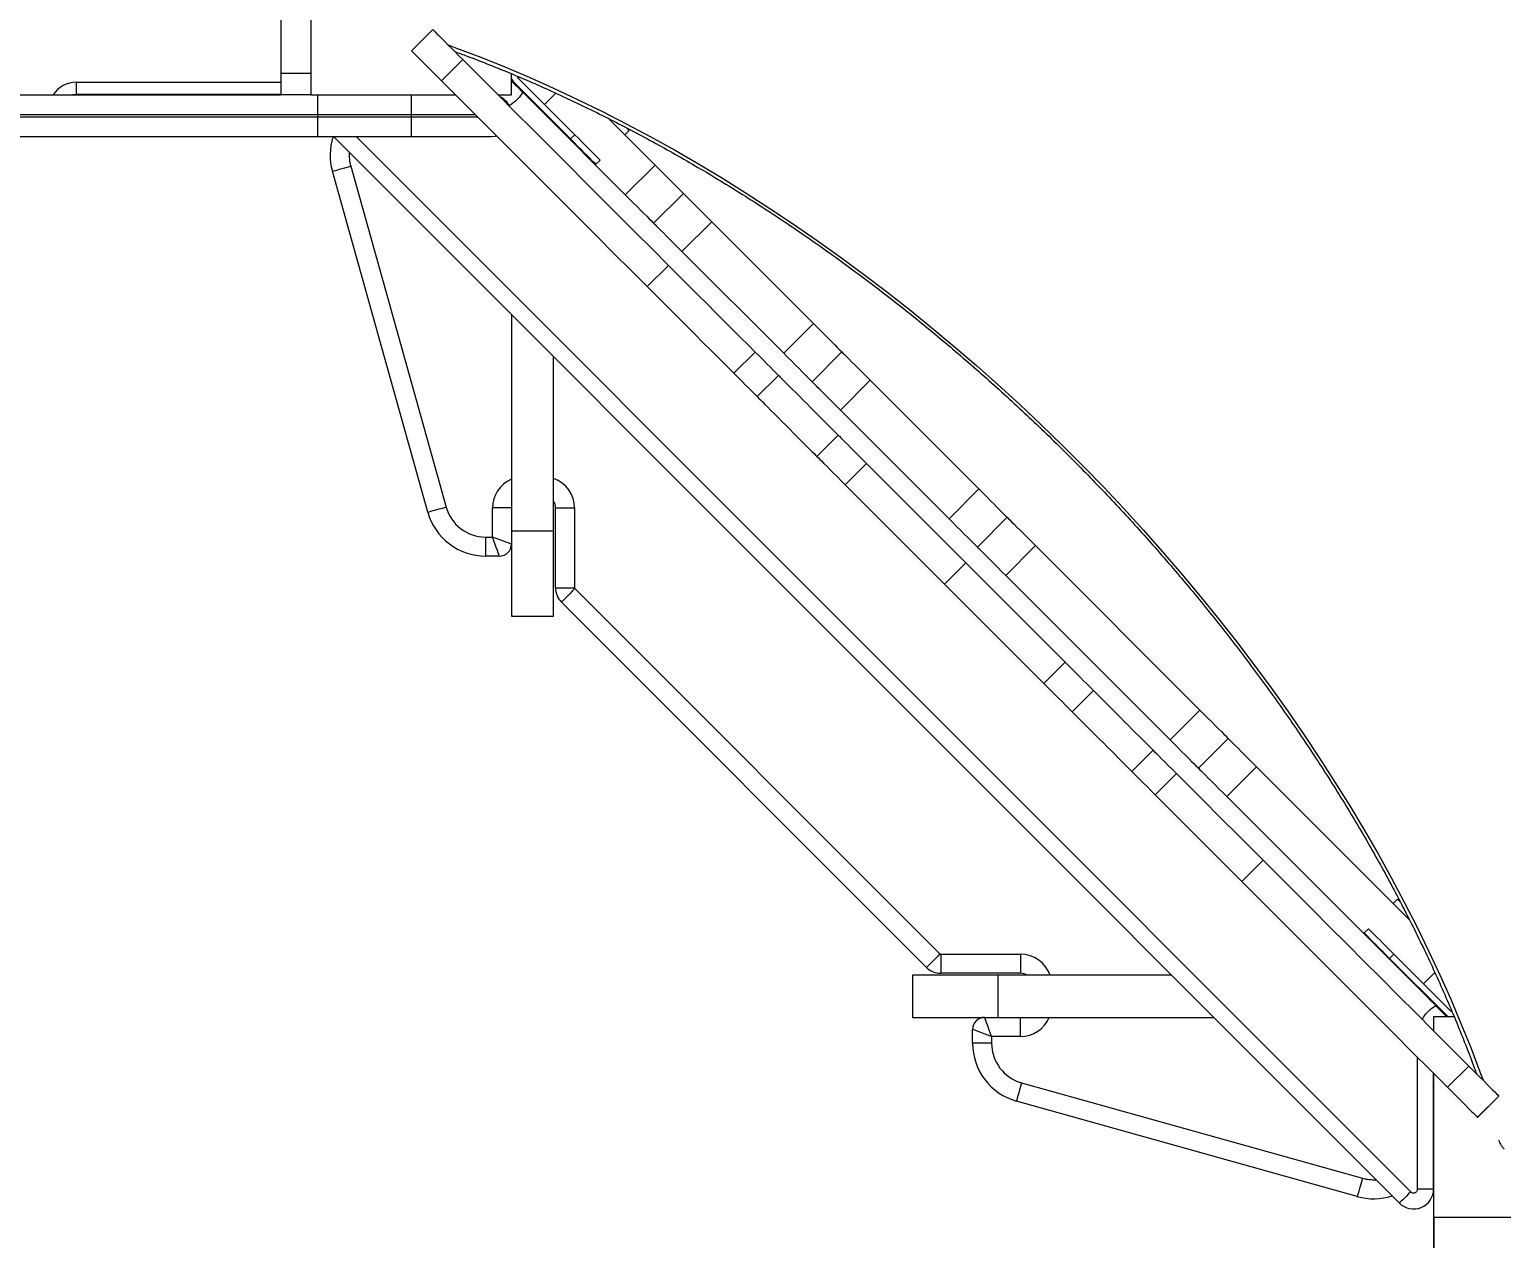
# Model space of a CAD drawing. Header units: millimetres. Extents: x -6332 to 8932, y -6739 to 7096.
# Drawn here: x -2997 to -2262, y -630 to -28 of the extents above; entities that cross this region are included whole.
import ezdxf

# ---------------------------------------------------------------- set-up
doc = ezdxf.new("R2010")
doc.units = ezdxf.units.MM
for name, color, linetype in [('DIKOM_ОБЪЕКТ', 7, 'Continuous'), ('DIKOM_РАЗМЕР_ЗОНА', 7, 'Continuous'), ('DIKOM_РАЗМЕР_ОБЪЕКТА', 7, 'Continuous')]:
    doc.layers.add(name, color=color, linetype=linetype)
doc.styles.add('style1', font='arial.ttf', dxfattribs={"width": 0.8})
doc.dimstyles.new('1-50', dxfattribs={"dimtxt": 300, "dimasz": 200, "dimexe": 100, "dimexo": 0, "dimgap": 100, "dimtad": 1, "dimtxsty": 'style1', "dimcen": 200, "dimclrd": 7, "dimclre": 7, "dimclrt": 7, "dimadec": 1, "dimazin": 2, "dimtfac": 1, "dimtmove": 0, "dimatfit": 2, "dimfxl": 0, "dimlwd": 25, "dimlwe": 18, "dimarcsym": 0})

# ---------------------------------------------------------------- blocks, each defined once
blk = doc.blocks.new('*D9')
at = {"layer": 'Defpoints', "color": 0, "transparency": 16777216}
for p in [(777.17, 5593.97), (-4228.73, -3389.78), (7301.72, -3389.78)]:
    blk.add_point(p, dxfattribs=at)
at = {"layer": 'DIKOM_РАЗМЕР_ОБЪЕКТА', "color": 7, "lineweight": 18, "transparency": 16777216}
for p, q in [((777.17, 5593.97), (7401.72, 5593.97)), ((-4228.73, -3389.78), (7401.72, -3389.78))]:
    blk.add_line(p, q, dxfattribs=at)
at = {"layer": 'DIKOM_РАЗМЕР_ОБЪЕКТА', "color": 7, "lineweight": 25, "transparency": 16777216}
blk.add_line((7301.72, 5393.97), (7301.72, -3189.78), dxfattribs=at)
at = {"layer": 'DIKOM_РАЗМЕР_ОБЪЕКТА', "color": 7, "transparency": 16777216}
for points in [[(7268.39, 5393.97), (7335.06, 5393.97), (7301.72, 5593.97)], [(7268.39, -3189.78), (7335.06, -3189.78), (7301.72, -3389.78)]]:
    blk.add_solid(points, dxfattribs=at)
at = {"layer": 'DIKOM_РАЗМЕР_ОБЪЕКТА', "color": 7, "transparency": 16777216, "insert": (7048.55, 1153.71), "char_height": 300, "attachment_point": 5, "rotation": 90, "style": 'style1'}
blk.add_mtext('9000', dxfattribs=at)
blk = doc.blocks.new('*D10')
at = {"layer": 'Defpoints', "color": 0, "transparency": 16777216}
for p in [(4034.78, 3636.59), (-4490.85, -1960.46), (4034.78, -5533.39)]:
    blk.add_point(p, dxfattribs=at)
at = {"layer": 'DIKOM_РАЗМЕР_ОБЪЕКТА', "color": 7, "lineweight": 18, "transparency": 16777216}
for p, q in [((4034.78, 3636.59), (4034.78, -5633.39)), ((-4490.85, -1960.46), (-4490.85, -5633.39))]:
    blk.add_line(p, q, dxfattribs=at)
at = {"layer": 'DIKOM_РАЗМЕР_ОБЪЕКТА', "color": 7, "lineweight": 25, "transparency": 16777216}
blk.add_line((-4290.85, -5533.39), (3834.78, -5533.39), dxfattribs=at)
at = {"layer": 'DIKOM_РАЗМЕР_ОБЪЕКТА', "color": 7, "transparency": 16777216}
for points in [[(-4290.85, -5500.05), (-4290.85, -5566.72), (-4490.85, -5533.39)], [(3834.78, -5500.05), (3834.78, -5566.72), (4034.78, -5533.39)]]:
    blk.add_solid(points, dxfattribs=at)
at = {"layer": 'DIKOM_РАЗМЕР_ОБЪЕКТА', "color": 7, "transparency": 16777216, "insert": (308.03, -5280.21), "char_height": 300, "attachment_point": 5, "style": 'style1'}
blk.add_mtext('8500', dxfattribs=at)
blk = doc.blocks.new('*D11')
at = {"layer": 'Defpoints', "color": 0, "transparency": 16777216}
for p in [(1114.35, 7096.35), (-4349.59, -4627.34), (8831.76, -4627.34)]:
    blk.add_point(p, dxfattribs=at)
at = {"layer": 'DIKOM_РАЗМЕР_ЗОНА', "color": 7, "lineweight": 18, "transparency": 16777216}
for p, q in [((1114.35, 7096.35), (8931.76, 7096.35)), ((-4349.59, -4627.34), (8931.76, -4627.34))]:
    blk.add_line(p, q, dxfattribs=at)
at = {"layer": 'DIKOM_РАЗМЕР_ЗОНА', "color": 7, "lineweight": 25, "transparency": 16777216}
blk.add_line((8831.76, 6896.35), (8831.76, -4427.34), dxfattribs=at)
at = {"layer": 'DIKOM_РАЗМЕР_ЗОНА', "color": 7, "transparency": 16777216}
for points in [[(8798.42, 6896.35), (8865.09, 6896.35), (8831.76, 7096.35)], [(8798.42, -4427.34), (8865.09, -4427.34), (8831.76, -4627.34)]]:
    blk.add_solid(points, dxfattribs=at)
at = {"layer": 'DIKOM_РАЗМЕР_ЗОНА', "color": 7, "transparency": 16777216, "insert": (8578.59, 1308.2), "char_height": 300, "attachment_point": 5, "rotation": 90, "style": 'style1'}
blk.add_mtext('11750', dxfattribs=at)
blk = doc.blocks.new('*D12')
at = {"layer": 'Defpoints', "color": 0, "transparency": 16777216}
for p in [(6134.38, 3354.85), (-6332, -2644.93), (6134.38, -6639)]:
    blk.add_point(p, dxfattribs=at)
at = {"layer": 'DIKOM_РАЗМЕР_ЗОНА', "color": 7, "lineweight": 18, "transparency": 16777216}
for p, q in [((6134.38, 3354.85), (6134.38, -6739)), ((-6332, -2644.93), (-6332, -6739))]:
    blk.add_line(p, q, dxfattribs=at)
at = {"layer": 'DIKOM_РАЗМЕР_ЗОНА', "color": 7, "lineweight": 25, "transparency": 16777216}
blk.add_line((-6132, -6639), (5934.38, -6639), dxfattribs=at)
at = {"layer": 'DIKOM_РАЗМЕР_ЗОНА', "color": 7, "transparency": 16777216}
for points in [[(-6132, -6605.67), (-6132, -6672.33), (-6332, -6639)], [(5934.38, -6605.67), (5934.38, -6672.33), (6134.38, -6639)]]:
    blk.add_solid(points, dxfattribs=at)
at = {"layer": 'DIKOM_РАЗМЕР_ЗОНА', "color": 7, "transparency": 16777216, "insert": (-98.81, -6385.83), "char_height": 300, "attachment_point": 5, "style": 'style1'}
blk.add_mtext('12500', dxfattribs=at)

msp = doc.modelspace()

# ---------------------------------------------------------------- linework, layer by layer
at = {"layer": 'DIKOM_ОБЪЕКТ', "color": 7, "linetype": 'Continuous', "lineweight": 15}
for p, q in [((-2871.33, 119.603), (-2871.33, -49.56)), ((-2856.33, 119.603), (-2856.33, -49.56)), ((-2795.536, -27.632), (-2806.143, -38.238)), ((-2795.536, -27.632), (-2795.406, -27.762)), ((-2795.406, -27.762), (-2795.018, -28.151)), ((-2795.018, -28.151), (-2794.38, -28.789)), ((-2794.38, -28.789), (-2793.503, -29.665)), ((-2800.799, -32.861), (-2806.16, -38.221)), ((-2793.503, -29.665), (-2792.404, -30.765)), ((-2792.404, -30.765), (-2791.102, -32.065)), ((-2791.102, -32.065), (-2789.623, -33.545)), ((-2789.623, -33.545), (-2787.991, -35.176)), ((-2787.991, -35.176), (-2786.239, -36.929)), ((-2787.915, -35.253), (-2783.663, -36.81)), ((-2806.16, -38.221), (-2806.143, -38.238)), ((-2806.143, -38.238), (-2806.012, -38.369)), ((-2806.012, -38.369), (-2805.625, -38.756)), ((-2805.625, -38.756), (-2804.987, -39.395)), ((-2804.987, -39.395), (-2804.11, -40.272)), ((-2804.11, -40.272), (-2803.011, -41.371)), ((-2803.011, -41.371), (-2801.709, -42.672)), ((-2801.709, -42.672), (-2800.229, -44.152)), ((-2780.585, -42.583), (-2791.191, -53.19)), ((-2786.239, -36.929), (-2784.398, -38.771)), ((-2784.398, -38.771), (-2782.501, -40.667)), ((-2783.663, -36.81), (-2771.623, -41.397)), ((-2782.501, -40.667), (-2780.585, -42.583)), ((-2780.585, -42.583), (-2771.778, -51.391)), ((-2771.623, -41.397), (-2759.558, -46.257)), ((-2856.33, -49.56), (-2871.33, -49.56)), ((-2871.33, -49.56), (-2871.33, -60.147)), ((-2856.33, -49.56), (-2856.33, -60.147)), ((-2800.229, -44.152), (-2798.598, -45.783)), ((-2798.598, -45.783), (-2796.846, -47.536)), ((-2796.846, -47.536), (-2795.004, -49.376)), ((-2795.004, -49.376), (-2793.108, -51.273)), ((-2793.108, -51.273), (-2791.191, -53.19)), ((-2771.778, -51.391), (-2762.993, -60.175)), ((-2759.558, -46.257), (-2747.478, -51.387)), ((-2756.33, -60.147), (-2756.33, -49.608)), ((-2747.478, -51.387), (-2735.388, -56.783)), ((-2973.33, -59.914), (-2973.33, -53.913)), ((-2973.33, -53.913), (-2871.33, -53.913)), ((-2791.191, -53.19), (-2782.384, -61.997)), ((-2756.33, -53.223), (-2755.973, -52.866)), ((-2756.186, -53.367), (-2756.33, -53.223)), ((-2755.757, -53.796), (-2756.186, -53.367)), ((-2755.051, -54.501), (-2755.757, -53.796)), ((-2755.26, -53.766), (-2755.124, -53.903)), ((-2755.124, -53.903), (-2726.89, -82.136)), ((-2754.084, -55.469), (-2755.051, -54.501)), ((-2752.874, -56.679), (-2754.084, -55.469)), ((-2724.769, -80.014), (-2753.002, -51.781)), ((-2751.446, -58.106), (-2752.874, -56.679)), ((-2749.83, -59.723), (-2751.446, -58.106)), ((-2735.388, -56.783), (-2723.296, -62.443)), ((-3321.629, -60.147), (-2871.33, -60.147)), ((-2974.891, -60.067), (-2975.252, -60.147)), ((-2973.33, -59.914), (-2974.891, -60.067)), ((-2871.33, -59.914), (-2973.33, -59.914)), ((-2856.33, -60.147), (-2871.33, -60.147)), ((-2856.33, -60.147), (-2784.234, -60.147)), ((-2853.04, -60.147), (-2853.04, -70.147)), ((-2806.33, -60.147), (-2806.33, -70.147)), ((-2782.384, -61.997), (-2773.6, -70.782)), ((-2763.021, -60.147), (-2756.33, -60.147)), ((-2762.993, -60.175), (-2754.238, -68.93)), ((-2748.059, -61.495), (-2749.83, -59.723)), ((-2746.167, -63.386), (-2748.059, -61.495)), ((-2744.195, -65.358), (-2746.167, -63.386)), ((-2742.181, -67.371), (-2744.195, -65.358)), ((-2734.132, -59.322), (-2739.797, -64.986)), ((-2723.296, -62.443), (-2711.21, -68.363)), ((-2853.04, -70.147), (-3331.192, -70.147)), ((-3331.192, -71.148), (-2853.04, -71.148)), ((-2806.33, -70.147), (-2853.04, -70.147)), ((-2853.04, -70.147), (-2853.04, -71.148)), ((-2853.04, -71.148), (-2806.33, -71.148)), ((-2853.04, -71.148), (-2853.04, -81.147)), ((-2806.33, -70.147), (-2806.33, -71.148)), ((-2774.234, -70.147), (-2806.33, -70.147)), ((-2806.33, -71.148), (-2806.33, -81.147)), ((-2806.33, -71.148), (-2773.234, -71.148)), ((-2773.6, -70.782), (-2764.845, -79.536)), ((-2754.238, -68.93), (-2745.521, -77.647)), ((-2741.918, -67.108), (-2742.181, -67.371)), ((-2742.181, -67.371), (-2699.544, -110.009)), ((-2711.21, -68.363), (-2699.136, -74.539)), ((-2707.874, -71.98), (-2684.694, -95.16)), ((-2764.845, -79.536), (-2756.128, -88.254)), ((-2763.611, -80.77), (-2764.379, -80.955)), ((-2745.521, -77.647), (-2736.848, -86.32)), ((-2726.89, -82.136), (-2724.769, -80.014)), ((-2724.769, -80.014), (-2722.958, -81.825)), ((-2699.762, -80.092), (-2697.64, -77.971)), ((-2699.148, -76.464), (-2698.795, -76.817)), ((-2699.136, -74.539), (-2687.082, -80.969)), ((-2698.795, -76.817), (-2698.159, -77.453)), ((-2698.159, -77.453), (-2697.771, -77.84)), ((-2697.771, -77.84), (-2697.64, -77.971)), ((-2853.04, -81.147), (-3321.629, -81.147)), ((-2806.33, -81.147), (-2853.04, -81.147)), ((-2844.987, -81.147), (-2313.403, -612.732)), ((-2833.673, -81.147), (-2307.746, -607.075)), ((-2766.33, -81.147), (-2806.33, -81.147)), ((-2764.379, -80.955), (-2766.33, -81.147)), ((-2736.848, -86.32), (-2728.227, -94.941)), ((-2725.079, -83.946), (-2726.89, -82.136)), ((-2723.307, -85.719), (-2725.079, -83.946)), ((-2721.609, -87.417), (-2723.307, -85.719)), ((-2722.958, -81.825), (-2721.186, -83.598)), ((-2720.02, -89.006), (-2721.609, -87.417)), ((-2721.186, -83.598), (-2719.488, -85.296)), ((-2719.488, -85.296), (-2717.898, -86.884)), ((-2717.898, -86.884), (-2716.451, -88.333)), ((-2687.082, -80.969), (-2675.055, -87.646)), ((-2675.055, -87.646), (-2663.062, -94.57)), ((-2756.128, -88.254), (-2747.455, -96.927)), ((-2728.227, -94.941), (-2719.665, -103.502)), ((-2718.572, -90.454), (-2720.02, -89.006)), ((-2717.295, -91.731), (-2718.572, -90.454)), ((-2716.214, -92.812), (-2717.295, -91.731)), ((-2716.451, -88.333), (-2715.173, -89.61)), ((-2715.352, -93.674), (-2716.214, -92.812)), ((-2714.727, -94.299), (-2715.352, -93.674)), ((-2715.173, -89.61), (-2714.093, -90.691)), ((-2714.35, -94.676), (-2714.727, -94.299)), ((-2714.23, -94.795), (-2714.35, -94.676)), ((-2714.23, -94.796), (-2712.109, -92.674)), ((-2714.093, -90.691), (-2713.231, -91.553)), ((-2713.231, -91.553), (-2712.605, -92.178)), ((-2712.605, -92.178), (-2712.229, -92.554)), ((-2712.229, -92.554), (-2712.109, -92.674)), ((-2684.694, -95.16), (-2699.544, -110.009)), ((-2684.694, -95.16), (-2682.682, -97.173)), ((-2663.062, -94.57), (-2651.111, -101.734)), ((-2845.665, -98.236), (-2845.489, -98.187)), ((-2798.065, -268.236), (-2845.665, -98.236)), ((-2845.489, -98.187), (-2844.969, -98.041)), ((-2844.969, -98.041), (-2844.123, -97.805)), ((-2844.123, -97.805), (-2842.986, -97.486)), ((-2842.986, -97.486), (-2841.6, -97.098)), ((-2841.6, -97.098), (-2840.018, -96.655)), ((-2840.018, -96.655), (-2838.302, -96.175)), ((-2838.302, -96.175), (-2836.517, -95.675)), ((-2836.517, -95.675), (-2788.917, -265.675)), ((-2747.455, -96.927), (-2738.834, -105.548)), ((-2682.682, -97.173), (-2680.71, -99.144)), ((-2680.71, -99.144), (-2678.82, -101.034)), ((-2678.82, -101.034), (-2677.05, -102.805)), ((-2677.05, -102.805), (-2675.435, -104.42)), ((-2651.111, -101.734), (-2639.209, -109.135)), ((-2738.834, -105.548), (-2730.272, -114.109)), ((-2719.665, -103.502), (-2711.171, -111.998)), ((-2699.544, -110.009), (-2697.531, -112.021)), ((-2670.555, -109.3), (-2685.404, -124.148)), ((-2675.435, -104.42), (-2674.008, -105.846)), ((-2674.008, -105.846), (-2672.799, -107.055)), ((-2672.799, -107.055), (-2671.833, -108.022)), ((-2671.833, -108.022), (-2671.128, -108.726)), ((-2671.128, -108.726), (-2670.699, -109.156)), ((-2670.699, -109.156), (-2670.555, -109.3)), ((-2670.555, -109.3), (-2670.414, -109.441)), ((-2670.414, -109.441), (-2669.986, -109.869)), ((-2669.986, -109.869), (-2669.281, -110.574)), ((-2639.209, -109.135), (-2627.362, -116.767)), ((-2730.272, -114.109), (-2721.777, -122.604)), ((-2711.171, -111.998), (-2702.75, -120.419)), ((-2697.531, -112.021), (-2695.56, -113.994)), ((-2695.56, -113.994), (-2693.669, -115.884)), ((-2693.669, -115.884), (-2691.899, -117.654)), ((-2669.281, -110.574), (-2668.314, -111.54)), ((-2668.314, -111.54), (-2667.105, -112.749)), ((-2667.105, -112.749), (-2665.679, -114.176)), ((-2665.679, -114.176), (-2664.064, -115.791)), ((-2664.064, -115.791), (-2662.293, -117.561)), ((-2627.362, -116.767), (-2615.578, -124.627)), ((-2721.777, -122.604), (-2713.356, -131.025)), ((-2702.75, -120.419), (-2694.41, -128.758)), ((-2691.899, -117.654), (-2690.284, -119.269)), ((-2690.284, -119.269), (-2688.857, -120.695)), ((-2688.857, -120.695), (-2687.649, -121.904)), ((-2687.649, -121.904), (-2686.682, -122.871)), ((-2686.682, -122.871), (-2685.977, -123.576)), ((-2685.977, -123.576), (-2685.548, -124.005)), ((-2685.548, -124.005), (-2685.404, -124.148)), ((-2685.404, -124.148), (-2685.263, -124.289)), ((-2685.263, -124.289), (-2684.835, -124.718)), ((-2684.835, -124.718), (-2684.13, -125.422)), ((-2656.418, -123.437), (-2671.267, -138.286)), ((-2662.293, -117.561), (-2660.402, -119.452)), ((-2660.402, -119.452), (-2658.431, -121.424)), ((-2658.431, -121.424), (-2656.418, -123.437)), ((-2656.418, -123.437), (-2605.669, -174.186)), ((-2615.578, -124.627), (-2603.864, -132.709)), ((-2713.356, -131.025), (-2705.016, -139.365)), ((-2694.41, -128.758), (-2686.158, -137.011)), ((-2684.13, -125.422), (-2683.163, -126.389)), ((-2683.163, -126.389), (-2681.954, -127.599)), ((-2681.954, -127.599), (-2680.528, -129.024)), ((-2680.528, -129.024), (-2678.913, -130.64)), ((-2678.913, -130.64), (-2677.142, -132.411)), ((-2705.016, -139.365), (-2696.764, -147.617)), ((-2686.158, -137.011), (-2678.001, -145.167)), ((-2677.142, -132.411), (-2675.251, -134.301)), ((-2675.251, -134.301), (-2673.28, -136.273)), ((-2673.28, -136.273), (-2671.267, -138.286)), ((-2671.267, -138.286), (-2620.518, -189.034)), ((-2603.864, -132.709), (-2592.227, -141.01)), ((-2678.001, -145.167), (-2688.608, -155.773)), ((-2678.001, -145.167), (-2672.994, -150.174)), ((-2592.227, -141.01), (-2580.674, -149.524)), ((-2696.764, -147.617), (-2688.608, -155.773)), ((-2672.994, -150.174), (-2668.109, -155.06)), ((-2580.674, -149.524), (-2569.212, -158.245)), ((-2688.608, -155.773), (-2683.601, -160.781)), ((-2683.601, -160.781), (-2678.715, -165.667)), ((-2668.109, -155.06), (-2663.357, -159.811)), ((-2663.357, -159.811), (-2658.751, -164.417)), ((-2569.212, -158.245), (-2557.848, -167.169)), ((-2678.715, -165.667), (-2673.964, -170.418)), ((-2658.751, -164.417), (-2654.302, -168.866)), ((-2654.302, -168.866), (-2650.021, -173.147)), ((-2557.848, -167.169), (-2546.589, -176.29)), ((-2756.33, -169.805), (-2756.33, -277.463)), ((-2673.964, -170.418), (-2669.357, -175.024)), ((-2669.357, -175.024), (-2664.908, -179.473)), ((-2650.021, -173.147), (-2645.919, -177.25)), ((-2605.669, -174.186), (-2620.518, -189.034)), ((-2605.669, -174.186), (-2603.656, -176.198)), ((-2603.656, -176.198), (-2601.684, -178.17)), ((-2664.908, -179.473), (-2660.627, -183.754)), ((-2645.919, -177.25), (-2642.006, -181.163)), ((-2642.006, -181.163), (-2638.291, -184.877)), ((-2601.684, -178.17), (-2599.794, -180.06)), ((-2599.794, -180.06), (-2598.022, -181.832)), ((-2598.022, -181.832), (-2596.407, -183.448)), ((-2596.407, -183.448), (-2594.98, -184.874)), ((-2546.589, -176.29), (-2535.44, -185.602)), ((-2735.33, -277.463), (-2735.33, -190.804)), ((-2660.627, -183.754), (-2656.525, -187.856)), ((-2656.525, -187.856), (-2652.612, -191.77)), ((-2634.785, -188.383), (-2645.392, -198.99)), ((-2638.291, -184.877), (-2634.785, -188.383)), ((-2634.785, -188.383), (-2632.636, -190.532)), ((-2632.636, -190.532), (-2630.674, -192.494)), ((-2620.518, -189.034), (-2618.505, -191.048)), ((-2591.523, -188.332), (-2606.372, -203.18)), ((-2591.514, -188.341), (-2606.363, -203.19)), ((-2594.98, -184.874), (-2593.77, -186.085)), ((-2593.77, -186.085), (-2592.803, -187.052)), ((-2592.803, -187.052), (-2592.097, -187.757)), ((-2592.097, -187.757), (-2591.668, -188.187)), ((-2591.668, -188.187), (-2591.523, -188.332)), ((-2591.523, -188.332), (-2591.514, -188.341)), ((-2591.514, -188.341), (-2591.369, -188.485)), ((-2591.369, -188.485), (-2590.939, -188.915)), ((-2590.939, -188.915), (-2590.234, -189.621)), ((-2590.234, -189.621), (-2589.266, -190.588)), ((-2589.266, -190.588), (-2588.056, -191.798)), ((-2535.44, -185.602), (-2524.41, -195.102)), ((-2652.612, -191.77), (-2648.898, -195.483)), ((-2648.898, -195.483), (-2645.392, -198.99)), ((-2630.674, -192.494), (-2628.904, -194.263)), ((-2628.904, -194.263), (-2627.334, -195.834)), ((-2627.334, -195.834), (-2625.968, -197.201)), ((-2625.968, -197.201), (-2624.811, -198.358)), ((-2618.505, -191.048), (-2616.534, -193.019)), ((-2616.534, -193.019), (-2614.643, -194.91)), ((-2614.643, -194.91), (-2612.872, -196.681)), ((-2612.872, -196.681), (-2611.256, -198.297)), ((-2588.056, -191.798), (-2586.629, -193.225)), ((-2586.629, -193.225), (-2585.014, -194.84)), ((-2585.014, -194.84), (-2583.243, -196.611)), ((-2583.243, -196.611), (-2581.352, -198.503)), ((-2524.41, -195.102), (-2513.505, -204.781)), ((-2645.392, -198.99), (-2643.243, -201.138)), ((-2643.243, -201.138), (-2641.28, -203.101)), ((-2641.28, -203.101), (-2639.511, -204.87)), ((-2639.511, -204.87), (-2637.94, -206.441)), ((-2623.138, -200.03), (-2633.745, -210.636)), ((-2624.811, -198.358), (-2623.866, -199.302)), ((-2623.866, -199.302), (-2623.138, -200.03)), ((-2623.138, -200.03), (-2622.835, -200.334)), ((-2622.835, -200.334), (-2622.282, -200.886)), ((-2622.282, -200.886), (-2621.49, -201.677)), ((-2621.49, -201.677), (-2620.473, -202.696)), ((-2620.473, -202.696), (-2619.246, -203.922)), ((-2619.246, -203.922), (-2617.832, -205.336)), ((-2617.832, -205.336), (-2616.255, -206.914)), ((-2611.256, -198.297), (-2609.829, -199.724)), ((-2609.829, -199.724), (-2608.619, -200.933)), ((-2608.619, -200.933), (-2607.652, -201.901)), ((-2607.652, -201.901), (-2606.946, -202.606)), ((-2606.946, -202.606), (-2606.517, -203.036)), ((-2606.517, -203.036), (-2606.372, -203.18)), ((-2606.372, -203.18), (-2606.363, -203.19)), ((-2606.363, -203.19), (-2606.218, -203.335)), ((-2606.218, -203.335), (-2605.789, -203.764)), ((-2605.789, -203.764), (-2605.083, -204.47)), ((-2605.083, -204.47), (-2604.115, -205.438)), ((-2604.115, -205.438), (-2602.906, -206.647)), ((-2577.368, -202.486), (-2592.217, -217.336)), ((-2581.352, -198.503), (-2579.381, -200.474)), ((-2579.381, -200.474), (-2577.368, -202.486)), ((-2577.368, -202.486), (-2523.214, -256.64)), ((-2513.505, -204.781), (-2502.731, -214.635)), ((-2637.94, -206.441), (-2636.574, -207.808)), ((-2636.574, -207.808), (-2635.417, -208.964)), ((-2635.417, -208.964), (-2634.473, -209.908)), ((-2634.473, -209.908), (-2633.745, -210.636)), ((-2633.745, -210.636), (-2633.441, -210.94)), ((-2633.441, -210.94), (-2632.889, -211.493)), ((-2632.889, -211.493), (-2632.097, -212.284)), ((-2632.097, -212.284), (-2631.079, -213.303)), ((-2616.255, -206.914), (-2614.541, -208.628)), ((-2614.541, -208.628), (-2612.719, -210.449)), ((-2612.719, -210.449), (-2610.822, -212.346)), ((-2610.822, -212.346), (-2608.881, -214.288)), ((-2602.906, -206.647), (-2601.479, -208.075)), ((-2601.479, -208.075), (-2599.863, -209.69)), ((-2599.863, -209.69), (-2598.092, -211.461)), ((-2598.092, -211.461), (-2596.202, -213.351)), ((-2631.079, -213.303), (-2629.853, -214.529)), ((-2629.853, -214.529), (-2628.439, -215.942)), ((-2628.439, -215.942), (-2626.861, -217.52)), ((-2626.861, -217.52), (-2625.147, -219.234)), ((-2625.147, -219.234), (-2623.326, -221.056)), ((-2608.881, -214.288), (-2606.929, -216.24)), ((-2606.929, -216.24), (-2605, -218.168)), ((-2605, -218.168), (-2603.126, -220.042)), ((-2603.126, -220.042), (-2601.341, -221.827)), ((-2596.202, -213.351), (-2594.23, -215.322)), ((-2594.23, -215.322), (-2592.217, -217.336)), ((-2592.217, -217.336), (-2538.063, -271.49)), ((-2502.731, -214.635), (-2492.094, -224.657)), ((-2623.326, -221.056), (-2621.428, -222.953)), ((-2621.428, -222.953), (-2619.487, -224.894)), ((-2619.487, -224.894), (-2617.535, -226.846)), ((-2617.535, -226.846), (-2615.606, -228.775)), ((-2601.341, -221.827), (-2599.673, -223.495)), ((-2599.673, -223.495), (-2598.152, -225.016)), ((-2598.152, -225.016), (-2596.804, -226.364)), ((-2596.804, -226.364), (-2595.652, -227.516)), ((-2595.652, -227.516), (-2594.715, -228.454)), ((-2492.094, -224.657), (-2481.602, -234.843)), ((-2615.606, -228.775), (-2613.733, -230.649)), ((-2613.733, -230.649), (-2611.947, -232.434)), ((-2611.947, -232.434), (-2610.28, -234.101)), ((-2610.28, -234.101), (-2608.759, -235.622)), ((-2593.336, -229.833), (-2603.942, -240.439)), ((-2593.318, -229.85), (-2603.925, -240.457)), ((-2594.715, -228.454), (-2594.009, -229.159)), ((-2594.009, -229.159), (-2593.547, -229.622)), ((-2593.547, -229.622), (-2593.336, -229.833)), ((-2593.336, -229.833), (-2593.318, -229.85)), ((-2593.318, -229.85), (-2593.174, -229.994)), ((-2593.174, -229.994), (-2592.745, -230.424)), ((-2592.745, -230.424), (-2592.039, -231.13)), ((-2592.039, -231.13), (-2591.072, -232.097)), ((-2591.072, -232.097), (-2589.862, -233.306)), ((-2589.862, -233.306), (-2588.435, -234.734)), ((-2588.435, -234.734), (-2586.819, -236.349)), ((-2481.602, -234.843), (-2471.26, -245.185)), ((-2608.759, -235.622), (-2607.411, -236.971)), ((-2607.411, -236.971), (-2606.258, -238.123)), ((-2606.258, -238.123), (-2605.321, -239.06)), ((-2605.321, -239.06), (-2604.616, -239.766)), ((-2604.616, -239.766), (-2604.153, -240.228)), ((-2604.153, -240.228), (-2603.942, -240.439)), ((-2603.942, -240.439), (-2603.925, -240.457)), ((-2603.925, -240.457), (-2603.781, -240.601)), ((-2603.781, -240.601), (-2603.351, -241.03)), ((-2603.351, -241.03), (-2602.646, -241.735)), ((-2602.646, -241.735), (-2601.678, -242.703)), ((-2586.819, -236.349), (-2585.048, -238.12)), ((-2585.048, -238.12), (-2583.157, -240.011)), ((-2583.157, -240.011), (-2581.186, -241.982)), ((-2581.186, -241.982), (-2579.173, -243.996)), ((-2601.678, -242.703), (-2600.469, -243.913)), ((-2600.469, -243.913), (-2599.041, -245.34)), ((-2599.041, -245.34), (-2597.426, -246.956)), ((-2597.426, -246.956), (-2595.655, -248.727)), ((-2595.655, -248.727), (-2593.764, -250.618)), ((-2579.173, -243.996), (-2589.779, -254.602)), ((-2579.173, -243.996), (-2529.675, -293.493)), ((-2471.26, -245.185), (-2461.074, -255.677)), ((-2593.764, -250.618), (-2591.792, -252.589)), ((-2591.792, -252.589), (-2589.779, -254.602)), ((-2589.779, -254.602), (-2540.282, -304.099)), ((-2523.214, -256.64), (-2538.063, -271.49)), ((-2523.214, -256.64), (-2521.202, -258.653)), ((-2461.074, -255.677), (-2451.052, -266.314)), ((-2521.202, -258.653), (-2519.23, -260.624)), ((-2519.23, -260.624), (-2517.34, -262.514)), ((-2517.34, -262.514), (-2515.57, -264.284)), ((-2515.57, -264.284), (-2513.955, -265.9)), ((-2798.065, -268.236), (-2797.889, -268.187)), ((-2797.889, -268.187), (-2797.369, -268.042)), ((-2797.369, -268.042), (-2796.523, -267.805)), ((-2796.523, -267.805), (-2795.386, -267.487)), ((-2795.386, -267.487), (-2794, -267.098)), ((-2794, -267.098), (-2792.418, -266.655)), ((-2792.418, -266.655), (-2790.702, -266.174)), ((-2790.702, -266.174), (-2788.917, -265.675)), ((-2765.83, -280.647), (-2765.83, -266.148)), ((-2756.33, -266.148), (-2765.83, -266.148)), ((-2734.33, -306.005), (-2734.33, -266.148)), ((-2734.33, -266.148), (-2724.83, -266.148)), ((-2724.83, -266.148), (-2724.83, -306.005)), ((-2538.063, -271.49), (-2536.051, -273.502)), ((-2509.074, -270.78), (-2523.924, -285.629)), ((-2513.955, -265.9), (-2512.529, -267.325)), ((-2512.529, -267.325), (-2511.32, -268.535)), ((-2511.32, -268.535), (-2510.353, -269.502)), ((-2510.353, -269.502), (-2509.648, -270.206)), ((-2509.648, -270.206), (-2509.219, -270.636)), ((-2509.219, -270.636), (-2509.074, -270.78)), ((-2509.074, -270.78), (-2508.932, -270.923)), ((-2508.932, -270.923), (-2508.503, -271.352)), ((-2508.503, -271.352), (-2507.797, -272.057)), ((-2451.052, -266.314), (-2441.198, -277.088)), ((-2756.33, -277.463), (-2735.33, -277.463)), ((-2756.33, -277.463), (-2756.33, -320.147)), ((-2735.33, -320.147), (-2735.33, -277.463)), ((-2536.051, -273.502), (-2534.08, -275.474)), ((-2534.08, -275.474), (-2532.189, -277.364)), ((-2532.189, -277.364), (-2530.419, -279.134)), ((-2507.797, -272.057), (-2506.831, -273.024)), ((-2506.831, -273.024), (-2505.622, -274.233)), ((-2505.622, -274.233), (-2504.196, -275.659)), ((-2504.196, -275.659), (-2502.581, -277.273)), ((-2502.581, -277.273), (-2500.811, -279.044)), ((-2441.198, -277.088), (-2431.518, -287.993)), ((-2769.176, -280.647), (-2765.83, -280.647)), ((-2769.176, -290.148), (-2769.176, -280.647)), ((-2765.147, -282.501), (-2765.83, -280.647)), ((-2763.977, -281.33), (-2765.83, -280.647)), ((-2764.491, -284.283), (-2765.147, -282.501)), ((-2763.886, -285.926), (-2764.491, -284.283)), ((-2762.195, -281.987), (-2763.977, -281.33)), ((-2763.355, -287.365), (-2763.886, -285.926)), ((-2760.552, -282.592), (-2762.195, -281.987)), ((-2759.113, -283.122), (-2760.552, -282.592)), ((-2757.931, -283.558), (-2759.113, -283.122)), ((-2757.053, -283.881), (-2757.931, -283.558)), ((-2756.513, -284.08), (-2757.053, -283.881)), ((-2756.33, -284.147), (-2756.513, -284.08)), ((-2530.419, -279.134), (-2528.804, -280.748)), ((-2528.804, -280.748), (-2527.378, -282.175)), ((-2527.378, -282.175), (-2526.169, -283.383)), ((-2526.169, -283.383), (-2525.202, -284.35)), ((-2525.202, -284.35), (-2524.497, -285.056)), ((-2524.497, -285.056), (-2524.068, -285.485)), ((-2524.068, -285.485), (-2523.924, -285.629)), ((-2523.924, -285.629), (-2523.781, -285.772)), ((-2523.781, -285.772), (-2523.352, -286.201)), ((-2523.352, -286.201), (-2522.647, -286.906)), ((-2494.937, -284.917), (-2509.787, -299.767)), ((-2500.811, -279.044), (-2498.921, -280.933)), ((-2498.921, -280.933), (-2496.95, -282.905)), ((-2496.95, -282.905), (-2494.937, -284.917)), ((-2494.937, -284.917), (-2412.895, -366.96)), ((-2762.33, -290.148), (-2769.176, -290.148)), ((-2762.92, -288.547), (-2763.355, -287.365)), ((-2762.597, -289.425), (-2762.92, -288.547)), ((-2762.397, -289.965), (-2762.597, -289.425)), ((-2762.33, -290.148), (-2762.397, -289.965)), ((-2529.675, -293.493), (-2540.282, -304.099)), ((-2529.675, -293.493), (-2480.178, -342.99)), ((-2522.647, -286.906), (-2521.68, -287.873)), ((-2521.68, -287.873), (-2520.471, -289.082)), ((-2520.471, -289.082), (-2519.045, -290.508)), ((-2519.045, -290.508), (-2517.43, -292.123)), ((-2517.43, -292.123), (-2515.66, -293.893)), ((-2431.518, -287.993), (-2422.019, -299.024)), ((-2515.66, -293.893), (-2513.77, -295.783)), ((-2513.77, -295.783), (-2511.799, -297.754)), ((-2511.799, -297.754), (-2509.787, -299.767)), ((-2509.787, -299.767), (-2427.744, -381.808)), ((-2422.019, -299.024), (-2412.707, -310.172)), ((-2734.33, -306.005), (-2724.83, -306.005)), ((-2725.994, -307.67), (-2727.255, -308.93)), ((-2724.684, -306.359), (-2725.994, -307.67)), ((-2724.684, -306.359), (-2542.568, -488.504)), ((-2540.282, -304.099), (-2490.784, -353.597)), ((-2731.273, -312.947), (-2731.402, -313.076)), ((-2549.286, -495.222), (-2731.402, -313.076)), ((-2730.89, -312.565), (-2731.273, -312.947)), ((-2730.27, -311.944), (-2730.89, -312.565)), ((-2729.434, -311.11), (-2730.27, -311.944)), ((-2728.416, -310.091), (-2729.434, -311.11)), ((-2727.255, -308.93), (-2728.416, -310.091)), ((-2412.707, -310.172), (-2403.586, -321.431)), ((-2756.33, -320.147), (-2735.33, -320.147)), ((-2403.586, -321.431), (-2394.662, -332.795)), ((-2394.662, -332.795), (-2385.94, -344.257)), ((-2480.178, -342.99), (-2490.784, -353.597)), ((-2480.178, -342.99), (-2478.165, -345.003)), ((-2478.165, -345.003), (-2476.193, -346.974)), ((-2385.94, -344.257), (-2377.427, -355.81)), ((-2476.193, -346.974), (-2474.303, -348.865)), ((-2474.303, -348.865), (-2472.532, -350.636)), ((-2472.532, -350.636), (-2470.916, -352.252)), ((-2470.916, -352.252), (-2469.489, -353.68)), ((-2490.784, -353.597), (-2488.772, -355.61)), ((-2488.772, -355.61), (-2486.8, -357.581)), ((-2486.8, -357.581), (-2484.909, -359.472)), ((-2484.909, -359.472), (-2483.138, -361.243)), ((-2466.032, -357.136), (-2476.639, -367.743)), ((-2466.015, -357.153), (-2476.622, -367.76)), ((-2469.489, -353.68), (-2468.279, -354.889)), ((-2468.279, -354.889), (-2467.312, -355.857)), ((-2467.312, -355.857), (-2466.606, -356.562)), ((-2466.606, -356.562), (-2466.177, -356.992)), ((-2466.177, -356.992), (-2466.032, -357.136)), ((-2466.032, -357.136), (-2466.015, -357.153)), ((-2466.015, -357.153), (-2465.804, -357.364)), ((-2465.804, -357.364), (-2465.342, -357.826)), ((-2465.342, -357.826), (-2464.636, -358.532)), ((-2464.636, -358.532), (-2463.699, -359.469)), ((-2463.699, -359.469), (-2462.546, -360.621)), ((-2377.427, -355.81), (-2369.126, -367.447)), ((-2483.138, -361.243), (-2481.523, -362.859)), ((-2481.523, -362.859), (-2480.095, -364.286)), ((-2480.095, -364.286), (-2478.886, -365.496)), ((-2478.886, -365.496), (-2477.918, -366.463)), ((-2477.918, -366.463), (-2477.213, -367.168)), ((-2462.546, -360.621), (-2461.198, -361.97)), ((-2461.198, -361.97), (-2459.678, -363.491)), ((-2459.678, -363.491), (-2458.01, -365.158)), ((-2458.01, -365.158), (-2456.224, -366.943)), ((-2456.224, -366.943), (-2454.351, -368.817)), ((-2412.895, -366.96), (-2427.744, -381.808)), ((-2412.895, -366.96), (-2410.882, -368.972)), ((-2477.213, -367.168), (-2476.783, -367.598)), ((-2476.783, -367.598), (-2476.639, -367.743)), ((-2476.639, -367.743), (-2476.622, -367.76)), ((-2476.622, -367.76), (-2476.411, -367.97)), ((-2476.411, -367.97), (-2475.948, -368.433)), ((-2475.948, -368.433), (-2475.243, -369.139)), ((-2475.243, -369.139), (-2474.306, -370.076)), ((-2474.306, -370.076), (-2473.153, -371.228)), ((-2473.153, -371.228), (-2471.805, -372.577)), ((-2471.805, -372.577), (-2470.284, -374.097)), ((-2470.284, -374.097), (-2468.617, -375.765)), ((-2454.351, -368.817), (-2452.422, -370.747)), ((-2452.422, -370.747), (-2450.47, -372.698)), ((-2450.47, -372.698), (-2448.529, -374.639)), ((-2410.882, -368.972), (-2408.911, -370.944)), ((-2408.911, -370.944), (-2407.02, -372.834)), ((-2407.02, -372.834), (-2405.249, -374.605)), ((-2369.126, -367.447), (-2361.044, -379.161)), ((-2468.617, -375.765), (-2466.831, -377.55)), ((-2466.831, -377.55), (-2464.958, -379.424)), ((-2464.958, -379.424), (-2463.029, -381.352)), ((-2463.029, -381.352), (-2461.077, -383.305)), ((-2448.529, -374.639), (-2446.632, -376.536)), ((-2446.632, -376.536), (-2444.81, -378.358)), ((-2444.81, -378.358), (-2443.096, -380.072)), ((-2443.096, -380.072), (-2441.519, -381.65)), ((-2441.519, -381.65), (-2440.104, -383.063)), ((-2427.744, -381.808), (-2425.732, -383.821)), ((-2398.756, -381.099), (-2413.605, -395.948)), ((-2405.249, -374.605), (-2403.634, -376.22)), ((-2403.634, -376.22), (-2402.208, -377.646)), ((-2402.208, -377.646), (-2400.999, -378.856)), ((-2400.999, -378.856), (-2400.032, -379.822)), ((-2400.032, -379.822), (-2399.328, -380.527)), ((-2399.328, -380.527), (-2398.899, -380.956)), ((-2398.899, -380.956), (-2398.756, -381.099)), ((-2398.756, -381.099), (-2398.612, -381.243)), ((-2398.612, -381.243), (-2398.182, -381.672)), ((-2398.182, -381.672), (-2397.477, -382.378)), ((-2361.044, -379.161), (-2353.184, -390.945)), ((-2461.077, -383.305), (-2459.136, -385.246)), ((-2459.136, -385.246), (-2457.238, -387.143)), ((-2457.238, -387.143), (-2455.417, -388.965)), ((-2455.417, -388.965), (-2453.703, -390.678)), ((-2436.212, -386.956), (-2446.819, -397.562)), ((-2440.104, -383.063), (-2438.878, -384.29)), ((-2438.878, -384.29), (-2437.86, -385.308)), ((-2437.86, -385.308), (-2437.068, -386.1)), ((-2437.068, -386.1), (-2436.516, -386.652)), ((-2436.516, -386.652), (-2436.212, -386.956)), ((-2436.212, -386.956), (-2435.484, -387.684)), ((-2435.484, -387.684), (-2434.54, -388.628)), ((-2434.54, -388.628), (-2433.383, -389.785)), ((-2425.732, -383.821), (-2423.76, -385.793)), ((-2423.76, -385.793), (-2421.87, -387.683)), ((-2421.87, -387.683), (-2420.099, -389.454)), ((-2397.477, -382.378), (-2396.51, -383.345)), ((-2396.51, -383.345), (-2395.301, -384.553)), ((-2395.301, -384.553), (-2393.875, -385.979)), ((-2393.875, -385.979), (-2392.261, -387.593)), ((-2392.261, -387.593), (-2390.491, -389.364)), ((-2453.703, -390.678), (-2452.125, -392.256)), ((-2452.125, -392.256), (-2450.711, -393.67)), ((-2450.711, -393.67), (-2449.485, -394.896)), ((-2449.485, -394.896), (-2448.467, -395.915)), ((-2448.467, -395.915), (-2447.675, -396.707)), ((-2433.383, -389.785), (-2432.017, -391.151)), ((-2432.017, -391.151), (-2430.446, -392.722)), ((-2430.446, -392.722), (-2428.677, -394.491)), ((-2428.677, -394.491), (-2426.714, -396.454)), ((-2426.714, -396.454), (-2424.566, -398.602)), ((-2420.099, -389.454), (-2418.484, -391.069)), ((-2418.484, -391.069), (-2417.057, -392.496)), ((-2417.057, -392.496), (-2415.848, -393.704)), ((-2415.848, -393.704), (-2414.882, -394.671)), ((-2414.882, -394.671), (-2414.177, -395.376)), ((-2414.177, -395.376), (-2413.748, -395.804)), ((-2413.748, -395.804), (-2413.605, -395.948)), ((-2413.605, -395.948), (-2413.461, -396.092)), ((-2413.461, -396.092), (-2413.032, -396.522)), ((-2413.032, -396.522), (-2412.326, -397.226)), ((-2384.618, -395.237), (-2399.467, -410.086)), ((-2390.491, -389.364), (-2388.601, -391.253)), ((-2388.601, -391.253), (-2386.63, -393.225)), ((-2386.63, -393.225), (-2384.618, -395.237)), ((-2384.618, -395.237), (-2308.409, -471.446)), ((-2353.184, -390.945), (-2345.551, -402.792)), ((-2447.675, -396.707), (-2447.123, -397.259)), ((-2447.123, -397.259), (-2446.819, -397.562)), ((-2446.819, -397.562), (-2446.091, -398.291)), ((-2446.091, -398.291), (-2445.147, -399.235)), ((-2445.147, -399.235), (-2443.99, -400.392)), ((-2443.99, -400.392), (-2442.623, -401.758)), ((-2442.623, -401.758), (-2441.053, -403.328)), ((-2441.053, -403.328), (-2439.284, -405.098)), ((-2424.566, -398.602), (-2435.172, -409.209)), ((-2424.566, -398.602), (-2421.059, -402.109)), ((-2421.059, -402.109), (-2417.345, -405.823)), ((-2412.326, -397.226), (-2411.359, -398.193)), ((-2411.359, -398.193), (-2410.151, -399.403)), ((-2410.151, -399.403), (-2408.724, -400.828)), ((-2408.724, -400.828), (-2407.11, -402.443)), ((-2407.11, -402.443), (-2405.34, -404.213)), ((-2345.551, -402.792), (-2338.151, -414.694)), ((-2439.284, -405.098), (-2437.321, -407.061)), ((-2437.321, -407.061), (-2435.172, -409.209)), ((-2435.172, -409.209), (-2431.666, -412.715)), ((-2417.345, -405.823), (-2413.432, -409.737)), ((-2413.432, -409.737), (-2409.33, -413.838)), ((-2405.34, -404.213), (-2403.45, -406.103)), ((-2403.45, -406.103), (-2401.479, -408.073)), ((-2401.479, -408.073), (-2399.467, -410.086)), ((-2399.467, -410.086), (-2303.769, -505.784)), ((-2431.666, -412.715), (-2427.952, -416.429)), ((-2427.952, -416.429), (-2424.039, -420.342)), ((-2409.33, -413.838), (-2405.049, -418.119)), ((-2405.049, -418.119), (-2400.6, -422.568)), ((-2338.151, -414.694), (-2330.987, -426.645)), ((-2424.039, -420.342), (-2419.936, -424.445)), ((-2419.936, -424.445), (-2415.656, -428.726)), ((-2400.6, -422.568), (-2395.994, -427.175)), ((-2415.656, -428.726), (-2411.206, -433.175)), ((-2411.206, -433.175), (-2406.6, -437.781)), ((-2395.994, -427.175), (-2391.242, -431.926)), ((-2391.242, -431.926), (-2386.357, -436.811)), ((-2330.987, -426.645), (-2324.064, -438.638)), ((-2406.6, -437.781), (-2401.849, -442.533)), ((-2386.357, -436.811), (-2381.35, -441.818)), ((-2324.064, -438.638), (-2317.386, -450.665)), ((-2401.849, -442.533), (-2396.963, -447.418)), ((-2396.963, -447.418), (-2391.956, -452.425)), ((-2381.35, -441.818), (-2391.956, -452.425)), ((-2381.35, -441.818), (-2373.193, -449.975)), ((-2391.956, -452.425), (-2383.8, -460.582)), ((-2373.193, -449.975), (-2364.941, -458.227)), ((-2317.386, -450.665), (-2310.956, -462.719)), ((-2383.8, -460.582), (-2375.548, -468.834)), ((-2364.941, -458.227), (-2356.601, -466.567)), ((-2316.51, -463.345), (-2314.388, -461.224)), ((-2314.388, -461.224), (-2314.257, -461.354)), ((-2314.257, -461.354), (-2313.869, -461.742)), ((-2313.869, -461.742), (-2313.233, -462.378)), ((-2313.233, -462.378), (-2312.97, -462.642)), ((-2375.548, -468.834), (-2367.208, -477.174)), ((-2356.601, -466.567), (-2348.18, -474.988)), ((-2310.956, -462.719), (-2304.78, -474.793)), ((-2367.208, -477.174), (-2358.787, -485.595)), ((-2348.18, -474.988), (-2339.685, -483.483)), ((-2328.857, -475.926), (-2330.978, -478.047)), ((-2328.857, -475.926), (-2328.737, -476.047)), ((-2328.737, -476.047), (-2328.36, -476.423)), ((-2328.36, -476.423), (-2327.735, -477.049)), ((-2327.735, -477.049), (-2326.873, -477.91)), ((-2304.78, -474.793), (-2298.86, -486.879)), ((-2339.685, -483.483), (-2331.124, -492.044)), ((-2330.858, -478.167), (-2330.978, -478.048)), ((-2330.482, -478.544), (-2330.858, -478.167)), ((-2329.856, -479.17), (-2330.482, -478.544)), ((-2328.994, -480.032), (-2329.856, -479.17)), ((-2327.914, -481.112), (-2328.994, -480.032)), ((-2326.637, -482.389), (-2327.914, -481.112)), ((-2326.873, -477.91), (-2325.793, -478.991)), ((-2325.189, -483.837), (-2326.637, -482.389)), ((-2325.793, -478.991), (-2324.515, -480.268)), ((-2323.6, -485.427), (-2325.189, -483.837)), ((-2324.515, -480.268), (-2323.067, -481.716)), ((-2323.067, -481.716), (-2321.478, -483.305)), ((-2321.478, -483.305), (-2319.78, -485.003)), ((-2545.139, -491.075), (-2546.3, -492.236)), ((-2543.879, -489.815), (-2545.139, -491.075)), ((-2542.568, -488.504), (-2543.879, -489.815)), ((-2542.214, -488.651), (-2502.331, -488.651)), ((-2542.214, -488.651), (-2542.214, -498.151)), ((-2502.331, -488.651), (-2502.331, -498.151)), ((-2358.787, -485.595), (-2350.292, -494.089)), ((-2321.902, -487.124), (-2323.6, -485.427)), ((-2320.129, -488.897), (-2321.902, -487.124)), ((-2318.318, -490.707), (-2320.129, -488.897)), ((-2319.78, -485.003), (-2318.008, -486.775)), ((-2316.197, -488.586), (-2318.318, -490.707)), ((-2290.085, -518.941), (-2318.318, -490.707)), ((-2318.008, -486.775), (-2316.197, -488.586)), ((-2316.197, -488.586), (-2287.964, -516.82)), ((-2298.86, -486.879), (-2293.2, -498.971)), ((-2556.331, -499.151), (-2556.331, -520.151)), ((-2513.647, -499.151), (-2556.331, -499.151)), ((-2549.157, -495.092), (-2549.286, -495.222)), ((-2548.775, -494.71), (-2549.157, -495.092)), ((-2548.154, -494.09), (-2548.775, -494.71)), ((-2547.318, -493.255), (-2548.154, -494.09)), ((-2546.3, -492.236), (-2547.318, -493.255)), ((-2502.331, -498.151), (-2542.214, -498.151)), ((-2513.647, -499.151), (-2513.647, -520.151)), ((-2426.984, -499.151), (-2513.647, -499.151)), ((-2350.292, -494.089), (-2341.73, -502.651)), ((-2331.124, -492.044), (-2322.503, -500.666)), ((-2301.384, -503.399), (-2295.736, -497.751)), ((-2293.2, -498.971), (-2287.804, -511.061)), ((-2341.73, -502.651), (-2333.109, -511.272)), ((-2322.503, -500.666), (-2313.83, -509.338)), ((-2303.769, -505.784), (-2303.505, -505.521)), ((-2301.757, -507.795), (-2303.769, -505.784)), ((-2333.109, -511.272), (-2324.436, -519.945)), ((-2313.83, -509.338), (-2305.112, -518.056)), ((-2299.787, -509.766), (-2301.757, -507.795)), ((-2297.898, -511.655), (-2299.787, -509.766)), ((-2296.129, -513.424), (-2297.898, -511.655)), ((-2294.515, -515.037), (-2296.129, -513.424)), ((-2287.804, -511.061), (-2282.674, -523.142)), ((-2556.331, -520.151), (-2513.647, -520.151)), ((-2520.264, -520.333), (-2520.331, -520.151)), ((-2520.064, -520.874), (-2520.264, -520.333)), ((-2519.741, -521.752), (-2520.064, -520.874)), ((-2513.647, -520.151), (-2405.984, -520.151)), ((-2502.331, -529.652), (-2502.331, -520.151)), ((-2324.436, -519.945), (-2315.719, -528.663)), ((-2305.112, -518.056), (-2296.357, -526.811)), ((-2296.33, -519.914), (-2296.33, -526.838)), ((-2286.043, -519.914), (-2296.33, -519.914)), ((-2293.09, -516.463), (-2294.515, -515.037)), ((-2291.882, -517.671), (-2293.09, -516.463)), ((-2290.916, -518.637), (-2291.882, -517.671)), ((-2290.212, -519.341), (-2290.916, -518.637)), ((-2289.783, -519.77), (-2290.212, -519.341)), ((-2290.085, -518.941), (-2289.949, -519.077)), ((-2289.64, -519.914), (-2289.783, -519.77)), ((-2289.33, -519.603), (-2289.64, -519.914)), ((-2526.331, -532.997), (-2526.331, -526.152)), ((-2526.148, -526.218), (-2526.331, -526.152)), ((-2525.608, -526.418), (-2526.148, -526.218)), ((-2524.73, -526.741), (-2525.608, -526.418)), ((-2523.548, -527.176), (-2524.73, -526.741)), ((-2522.109, -527.707), (-2523.548, -527.176)), ((-2520.466, -528.312), (-2522.109, -527.707)), ((-2518.684, -528.969), (-2520.466, -528.312)), ((-2519.306, -522.934), (-2519.741, -521.752)), ((-2518.775, -524.373), (-2519.306, -522.934)), ((-2518.17, -526.015), (-2518.775, -524.373)), ((-2517.514, -527.798), (-2518.17, -526.015)), ((-2516.831, -529.652), (-2517.514, -527.798)), ((-2315.719, -528.663), (-2306.964, -537.417)), ((-2296.357, -526.811), (-2287.573, -535.595)), ((-2282.674, -523.142), (-2277.814, -535.206)), ((-2516.831, -532.997), (-2526.331, -532.997)), ((-2516.831, -529.652), (-2518.684, -528.969)), ((-2516.831, -529.652), (-2516.831, -532.997)), ((-2502.331, -529.652), (-2516.831, -529.652)), ((-2287.573, -535.595), (-2278.766, -544.402)), ((-2277.814, -535.206), (-2273.227, -547.246)), ((-2306.964, -537.417), (-2298.18, -546.202)), ((-2304.332, -605.66), (-2304.332, -540.05)), ((-2298.18, -546.202), (-2289.373, -555.009)), ((-2296.332, -605.66), (-2296.332, -548.05)), ((-2296.331, -548.051), (-2296.331, -580.597)), ((-2296.33, -548.051), (-2296.33, -619.913)), ((-2278.766, -544.402), (-2289.373, -555.009)), ((-2278.766, -544.402), (-2276.849, -546.319)), ((-2276.849, -546.319), (-2274.953, -548.215)), ((-2274.953, -548.215), (-2273.112, -550.056)), ((-2273.227, -547.246), (-2271.67, -551.498)), ((-2273.112, -550.056), (-2271.359, -551.809)), ((-2503.281, -557.82), (-2503.669, -559.207)), ((-2502.838, -556.239), (-2503.281, -557.82)), ((-2502.358, -554.522), (-2502.838, -556.239)), ((-2501.858, -552.738), (-2502.358, -554.522)), ((-2501.858, -552.738), (-2331.858, -600.338)), ((-2289.373, -555.009), (-2287.456, -556.926)), ((-2287.456, -556.926), (-2285.559, -558.822)), ((-2271.359, -551.809), (-2269.728, -553.44)), ((-2269.728, -553.44), (-2268.248, -554.92)), ((-2268.248, -554.92), (-2266.947, -556.221)), ((-2266.947, -556.221), (-2265.848, -557.321)), ((-2265.848, -557.321), (-2264.971, -558.197)), ((-2504.37, -561.71), (-2504.42, -561.886)), ((-2334.42, -609.487), (-2504.42, -561.886)), ((-2504.225, -561.19), (-2504.37, -561.71)), ((-2503.988, -560.345), (-2504.225, -561.19)), ((-2503.669, -559.207), (-2503.988, -560.345)), ((-2285.559, -558.822), (-2283.718, -560.663)), ((-2283.718, -560.663), (-2281.966, -562.415)), ((-2281.966, -562.415), (-2280.335, -564.047)), ((-2280.335, -564.047), (-2278.855, -565.527)), ((-2263.814, -559.354), (-2274.421, -569.961)), ((-2269.176, -564.749), (-2274.404, -569.978)), ((-2264.971, -558.197), (-2264.333, -558.836)), ((-2264.333, -558.836), (-2263.945, -559.223)), ((-2263.945, -559.223), (-2263.814, -559.354)), ((-2278.855, -565.527), (-2277.553, -566.828)), ((-2277.553, -566.828), (-2276.454, -567.927)), ((-2276.454, -567.927), (-2275.577, -568.804)), ((-2275.577, -568.804), (-2274.939, -569.442)), ((-2274.939, -569.442), (-2274.551, -569.83)), ((-2274.551, -569.83), (-2274.421, -569.961)), ((-2274.421, -569.961), (-2274.404, -569.978)), ((-2296.331, -580.597), (-2296.332, -580.837)), ((-2332.358, -602.123), (-2332.838, -603.839)), ((-2331.858, -600.338), (-2332.358, -602.123)), ((-2334.37, -609.31), (-2334.42, -609.487)), ((-2334.225, -608.79), (-2334.37, -609.31)), ((-2333.988, -607.944), (-2334.225, -608.79)), ((-2333.669, -606.807), (-2333.988, -607.944)), ((-2333.281, -605.421), (-2333.669, -606.807)), ((-2332.838, -603.839), (-2333.281, -605.421)), ((-2309.911, -609.24), (-2310.889, -610.218)), ((-2308.85, -608.179), (-2309.911, -609.24)), ((-2307.746, -607.075), (-2308.85, -608.179)), ((-2304.332, -605.66), (-2296.332, -605.66)), ((-2313.294, -612.623), (-2313.403, -612.732)), ((-2312.972, -612.302), (-2313.294, -612.623)), ((-2312.449, -611.778), (-2312.972, -612.302)), ((-2311.746, -611.075), (-2312.449, -611.778)), ((-2310.889, -610.218), (-2311.746, -611.075)), ((-2296.33, -619.913), (-2296.33, -640.913)), ((-2296.33, -619.913), (-2296.096, -619.913)), ((-2296.096, -640.913), (-2296.096, -619.913)), ((-2231.684, -619.913), (-2296.096, -619.913))]:
    msp.add_line(p, q, dxfattribs=at)
for centre, radius, start, end in [((-2751.59, -50.367), 1.998, 193.078374, 225.02269), ((-2973.33, -67.913), 14, 90, 146.310775), ((-2751.582, -50.363), 5.007, 198.502881, 224.97749), ((-2751.73, -50.235), 4.993, 202.88557, 225.01252), ((-2766.33, -70.148), 10, 25.241363, 64.758639), ((-2816.776, -90.148), 30, 162.542397, 195.642246), ((-2816.776, -90.148), 20.5, 176.501622, 195.642246), ((-2750.33, -266.148), 15.5, 112.773996, 180), ((-2740.33, -266.148), 15.5, 0, 71.180937), ((-2740.33, -266.148), 6, 0, 33.55731), ((-2769.176, -260.148), 30, 195.642246, 270), ((-2769.176, -260.148), 20.5, 195.642246, 270), ((-2762.33, -284.148), 6, 270, 0), ((-2724.33, -306.006), 10, 180, 224.995366), ((-2724.33, -306.006), 0.5, 180, 224.995366), ((-2542.214, -488.151), 0.5, 224.995366, 270), ((-2502.331, -504.151), 15.5, 18.819063, 90), ((-2542.214, -488.151), 10, 224.995366, 270), ((-2502.331, -504.151), 6, 56.44269, 90), ((-2520.331, -526.151), 6, 90, 180), ((-2502.331, -514.151), 15.5, 270, 337.226004), ((-2286.54, -515.395), 5.014, 225.005232, 244.313651), ((-2286.41, -515.54), 5.003, 224.989168, 240.942475), ((-2286.555, -515.414), 1.99, 224.93688, 252.378869), ((-2496.331, -532.997), 30, 180, 254.357754), ((-2496.331, -532.997), 20.5, 180, 254.357754), ((-2326.331, -580.597), 20.5, 254.357754, 273.509629), ((-2326.331, -580.597), 30, 254.357754, 288.082675), ((-2306.332, -605.661), 10, 225.000001, 0)]:
    msp.add_arc(centre, radius, start, end, dxfattribs=at)
for points, knots in [([(-2784.604, -38.565), (-2782.54, -39.314), (-2776.751, -41.418), (-2767.204, -45.142), (-2755.974, -49.713), (-2744.726, -54.532), (-2733.468, -59.581), (-2722.207, -64.865), (-2710.948, -70.374), (-2699.698, -76.111), (-2688.462, -82.071), (-2677.247, -88.25), (-2666.059, -94.646), (-2654.903, -101.255), (-2643.787, -108.073), (-2632.715, -115.098), (-2621.694, -122.324), (-2610.73, -129.75), (-2599.828, -137.368), (-2588.996, -145.179), (-2578.237, -153.174), (-2567.559, -161.352), (-2556.967, -169.707), (-2546.467, -178.236), (-2536.064, -186.932), (-2525.764, -195.792), (-2515.573, -204.812), (-2505.497, -213.986), (-2495.539, -223.309), (-2485.706, -232.776), (-2476.005, -242.384), (-2466.437, -252.123), (-2457.012, -261.993), (-2447.731, -271.985), (-2438.602, -282.096), (-2429.627, -292.319), (-2420.814, -302.65), (-2412.165, -313.081), (-2403.686, -323.608), (-2395.382, -334.226), (-2387.256, -344.928), (-2379.314, -355.709), (-2371.559, -366.563), (-2363.995, -377.483), (-2356.627, -388.464), (-2349.458, -399.501), (-2342.493, -410.586), (-2335.735, -421.715), (-2329.187, -432.881), (-2322.854, -444.078), (-2316.738, -455.3), (-2310.842, -466.54), (-2305.171, -477.794), (-2299.726, -489.054), (-2294.511, -500.314), (-2289.529, -511.57), (-2284.777, -522.814), (-2280.282, -534.038), (-2277.015, -542.501), (-2275.326, -547.21), (-2274.972, -548.197)], [0, 0, 0, 0, 0.0097412, 0.0273301, 0.04492, 0.0625108, 0.0801024, 0.0976954, 0.1152886, 0.1328834, 0.1504792, 0.1680759, 0.1856734, 0.2032717, 0.2208709, 0.2384712, 0.2560721, 0.2736738, 0.2912756, 0.3088791, 0.3264824, 0.3440872, 0.3616917, 0.3792971, 0.3969023, 0.4145082, 0.4321145, 0.4497214, 0.467328, 0.4849346, 0.5025422, 0.5201485, 0.5377557, 0.5553624, 0.5729691, 0.5905757, 0.6081817, 0.625787, 0.6433925, 0.6609969, 0.6786013, 0.6962057, 0.7138092, 0.7314108, 0.7490127, 0.7666142, 0.7842142, 0.8018133, 0.8194116, 0.8370094, 0.854606, 0.8722009, 0.8897963, 0.9073897, 0.9249814, 0.9425727, 0.9601632, 0.9777521, 0.9953399, 1, 1, 1, 1]), ([(-2750.762, -58.79), (-2750.923, -59.118), (-2751.631, -60.556), (-2753.549, -62.703), (-2755.755, -64.593), (-2757.197, -65.404), (-2757.56, -65.608)], [0, 0, 0, 0, 0.1120291, 0.4919769, 0.8719493, 1, 1, 1, 1]), ([(-2301.98, -521.189), (-2301.794, -520.809), (-2301.064, -519.317), (-2299.115, -517.124), (-2296.953, -515.268), (-2295.562, -514.482), (-2295.249, -514.304)], [0, 0, 0, 0, 0.1296073, 0.5094691, 0.8892916, 1, 1, 1, 1]), ([(-2263.888, -581.248), (-2263.739, -581.679), (-2263.407, -582.634), (-2262.619, -584.032), (-2261.786, -585.136), (-2261.219, -585.722), (-2261.058, -585.89)], [0, 0, 0, 0, 0.2509376, 0.5573736, 0.8737929, 1, 1, 1, 1]), ([(-2307.746, -607.075), (-2307.599, -607.199), (-2307.298, -607.454), (-2306.726, -607.65), (-2306.129, -607.68), (-2305.556, -607.534), (-2305.048, -607.232), (-2304.645, -606.789), (-2304.381, -606.245), (-2304.348, -605.852), (-2304.332, -605.66)], [0, 0, 0, 0, 0.1223366, 0.2500107, 0.3777455, 0.4999715, 0.6222282, 0.7498663, 0.8776987, 1, 1, 1, 1])]:
    msp.add_open_spline(points, degree=3, knots=knots, dxfattribs=at)

# ---------------------------------------------------------------- dimensions: what is measured, and where the dimension line sits
at = {"layer": 'DIKOM_РАЗМЕР_ЗОНА'}
dim = msp.add_linear_dim(base=(8831.757, -4627.344), p1=(1114.346, 7096.351), p2=(-4349.589, -4627.344), angle=90, text='11750', dimstyle='1-50', dxfattribs=at)
dim.commit()
dim.dimension.update_dxf_attribs({"geometry": '*D11', "text_midpoint": (8831.757, 1308.196), "dimtype": 160})
dim = msp.add_linear_dim(base=(6134.379, -6639), p1=(-6332, -2644.933), p2=(6134.379, 3354.853), text='12500', dimstyle='1-50', dxfattribs=at)
dim.commit()
dim.dimension.update_dxf_attribs({"geometry": '*D12', "text_midpoint": (-98.81, -6639), "dimtype": 160})
at = {"layer": 'DIKOM_РАЗМЕР_ОБЪЕКТА'}
dim = msp.add_linear_dim(base=(7301.722, -3389.779), p1=(777.17, 5593.968), p2=(-4228.728, -3389.779), angle=90, text='9000', dimstyle='1-50', dxfattribs=at)
dim.commit()
dim.dimension.update_dxf_attribs({"geometry": '*D9', "text_midpoint": (7301.722, 1153.714), "dimtype": 160})
dim = msp.add_linear_dim(base=(4034.777, -5533.386), p1=(-4490.848, -1960.464), p2=(4034.777, 3636.587), text='8500', dimstyle='1-50', dxfattribs=at)
dim.commit()
dim.dimension.update_dxf_attribs({"geometry": '*D10', "text_midpoint": (308.034, -5533.386), "dimtype": 160})

doc.saveas('drawing.dxf')
